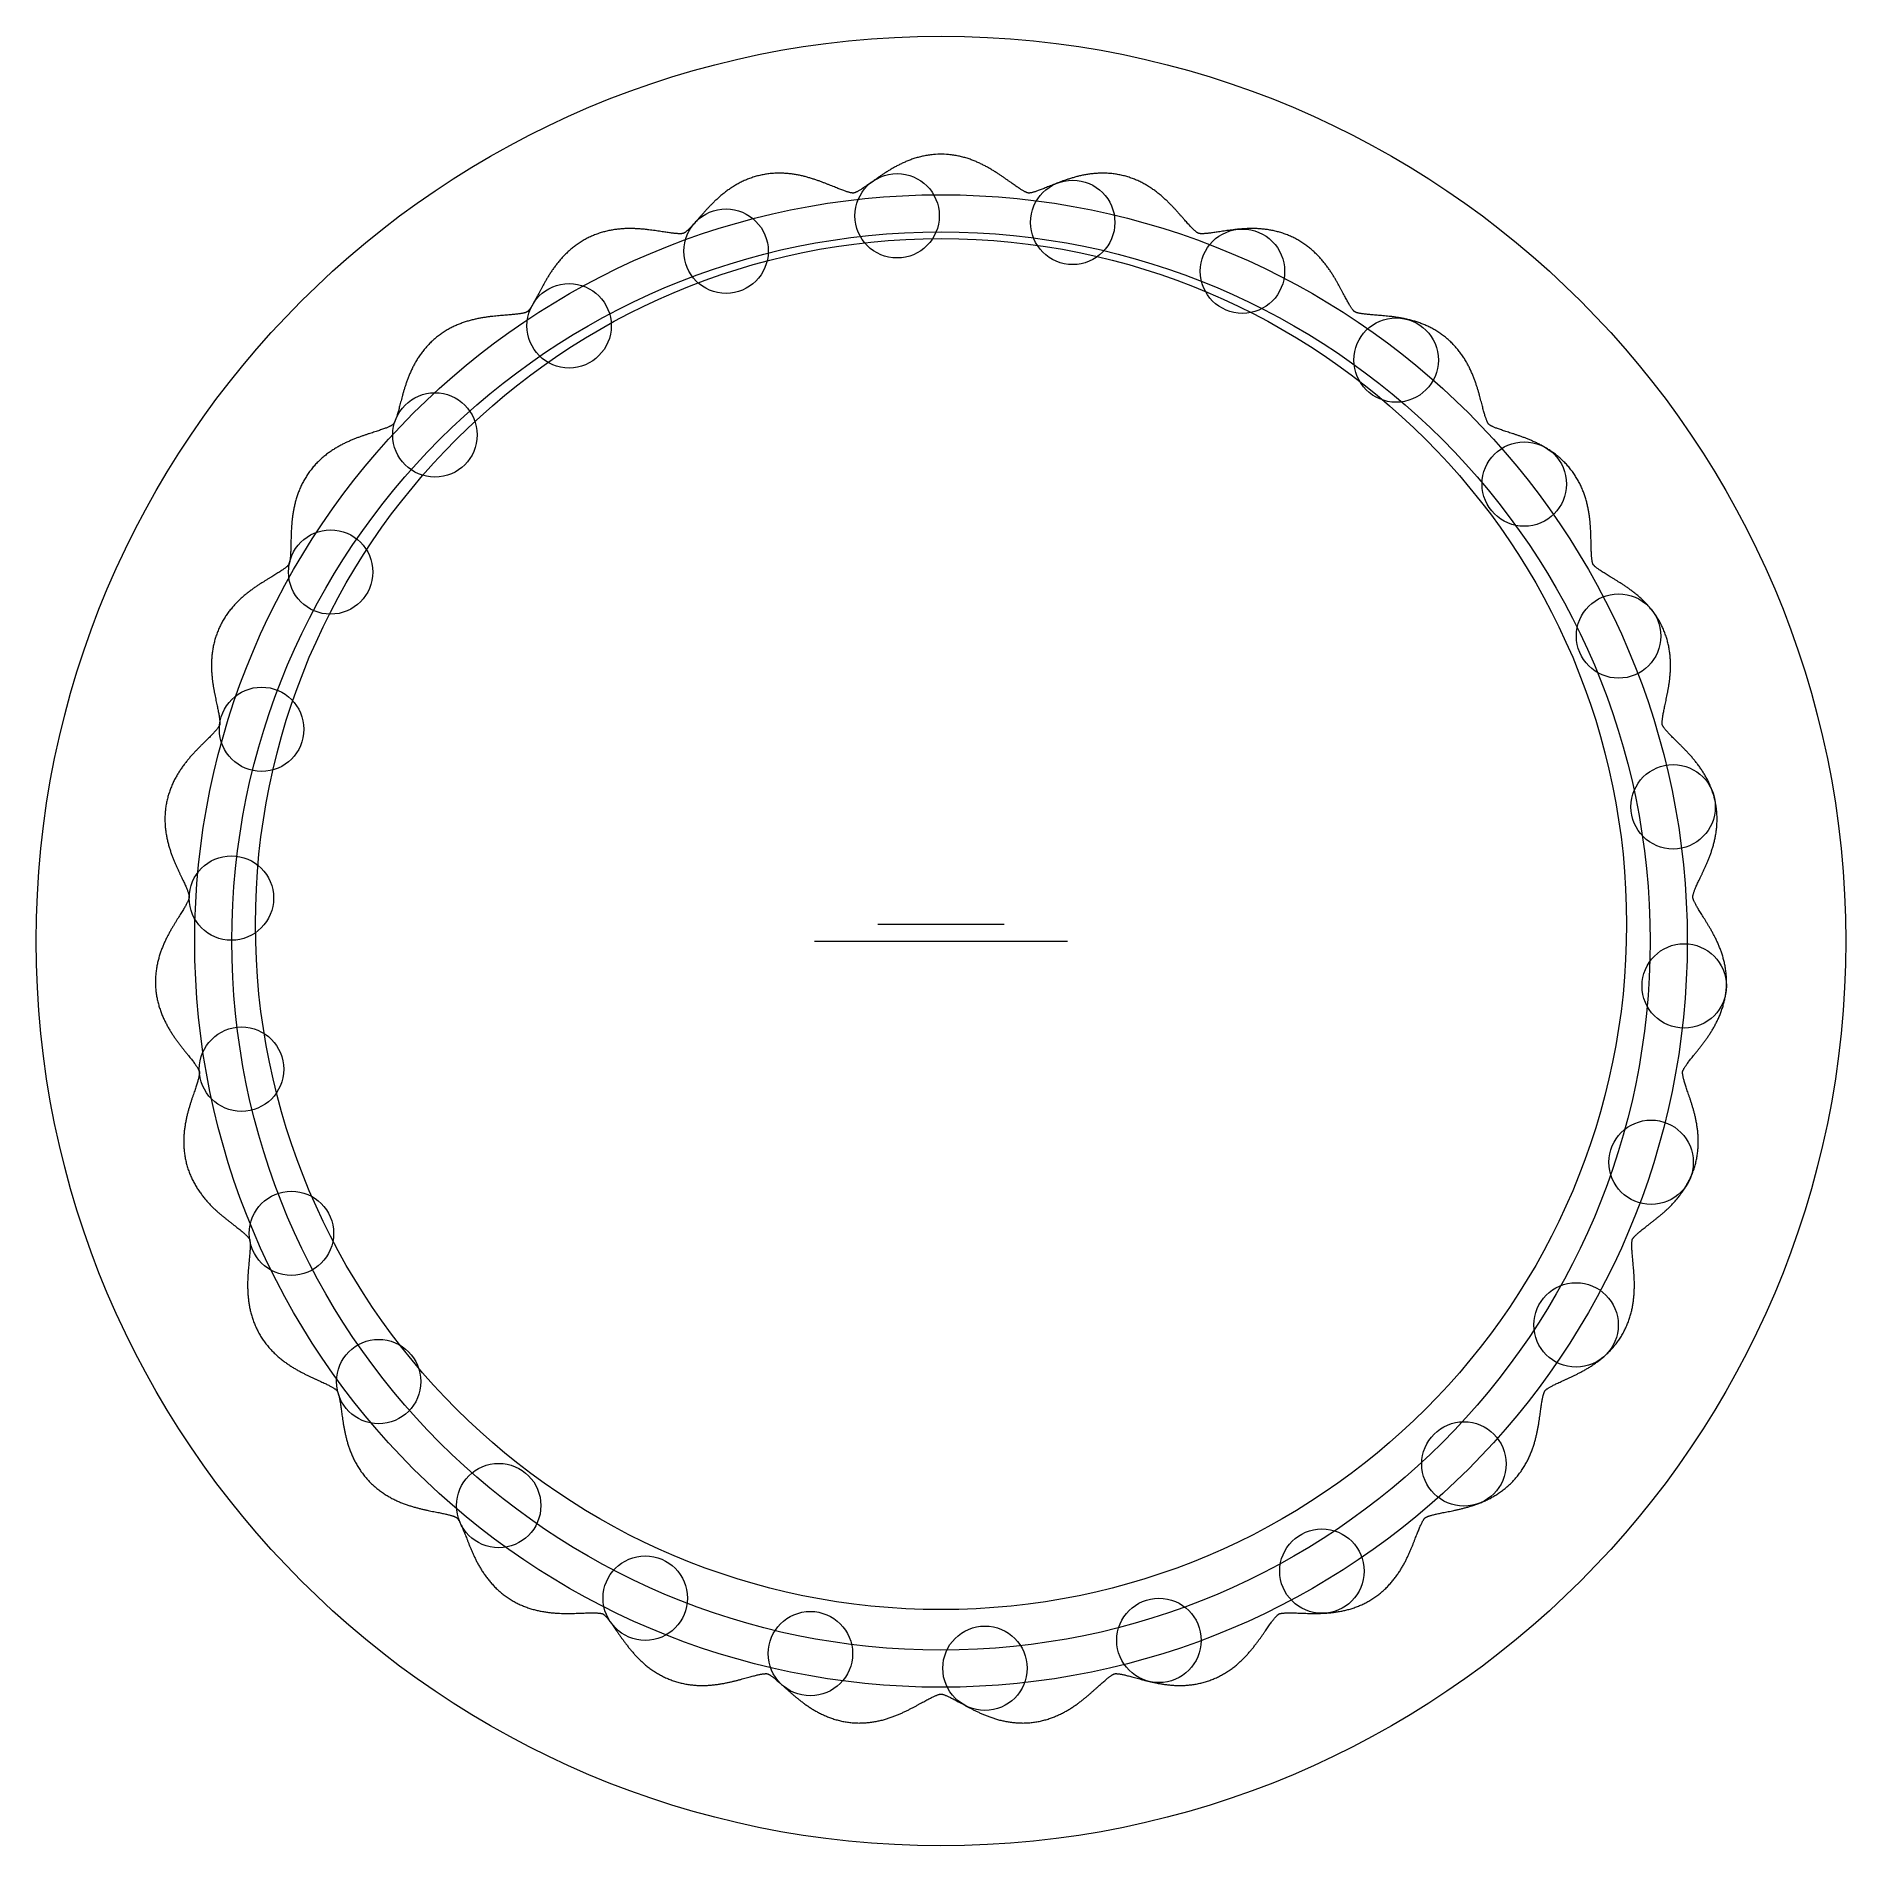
# Model space of a CAD drawing. Extents: x -42.9 to 42.9, y -42.9 to 42.9.
import ezdxf

# ---------------------------------------------------------------- set-up
doc = ezdxf.new("R2010")
doc.units = 0
doc.layers.get('0').update_dxf_attribs({"lineweight": 0})

msp = doc.modelspace()

# ---------------------------------------------------------------- linework, layer by layer
for p, q in [((-6, 0), (6, 0)), ((-3, 0.8), (3, 0.8))]:
    msp.add_line(p, q)
for centre, radius in [((0, 0), 42.895), ((-2.08, 34.38), 2), ((6.243, 34.068), 2), ((0, 0), 35.38), ((-10.191, 32.703), 2), ((0, 0), 33.62), ((14.291, 31.753), 2), ((0, 0.8), 32.5), ((-17.631, 29.164), 2), ((21.578, 27.542), 2), ((-23.992, 23.992), 2), ((27.651, 21.663), 2), ((-28.936, 17.493), 2), ((32.124, 14.458), 2), ((-32.208, 10.036), 2), ((34.709, 6.361), 2), ((-33.64, 2.035), 2), ((35.234, -2.131), 2), ((-33.161, -6.077), 2), ((33.666, -10.491), 2), ((-30.794, -13.859), 2), ((30.108, -18.201), 2), ((-26.659, -20.886), 2), ((24.792, -24.792), 2), ((-20.969, -26.765), 2), ((18.059, -29.873), 2), ((-14.021, -31.154), 2), ((10.332, -33.157), 2), ((-6.191, -33.784), 2), ((2.085, -34.476), 2)]:
    msp.add_circle(centre, radius)
msp.add_open_spline([(0, 37.3), (0.223, 37.294), (0.445, 37.275), (0.663, 37.245), (0.876, 37.203), (1.083, 37.152), (1.284, 37.092), (1.476, 37.024), (1.661, 36.95), (1.838, 36.871), (2.008, 36.789), (2.169, 36.703), (2.323, 36.616), (2.47, 36.528), (2.61, 36.441), (2.744, 36.353), (2.871, 36.268), (2.992, 36.184), (3.107, 36.103), (3.217, 36.025), (3.32, 35.951), (3.419, 35.882), (3.511, 35.817), (3.597, 35.757), (3.678, 35.703), (3.752, 35.655), (3.82, 35.612), (3.881, 35.576), (3.935, 35.545), (3.983, 35.52), (4.023, 35.501), (4.057, 35.486), (4.084, 35.475), (4.104, 35.468), (4.12, 35.464), (4.13, 35.461), (4.138, 35.46), (4.144, 35.459), (4.151, 35.458), (4.158, 35.458), (4.169, 35.458), (4.185, 35.459), (4.207, 35.461), (4.235, 35.465), (4.271, 35.471), (4.314, 35.481), (4.366, 35.494), (4.426, 35.511), (4.493, 35.532), (4.569, 35.558), (4.652, 35.588), (4.742, 35.622), (4.84, 35.659), (4.944, 35.701), (5.056, 35.746), (5.173, 35.794), (5.298, 35.844), (5.428, 35.897), (5.565, 35.95), (5.708, 36.004), (5.858, 36.058), (6.015, 36.112), (6.178, 36.163), (6.347, 36.213), (6.524, 36.259), (6.707, 36.3), (6.897, 36.336), (7.094, 36.366), (7.297, 36.387), (7.506, 36.4), (7.719, 36.402), (7.936, 36.394), (8.155, 36.374), (8.375, 36.341), (8.594, 36.296), (8.81, 36.239), (9.021, 36.171), (9.227, 36.091), (9.425, 36.002), (9.615, 35.904), (9.796, 35.8), (9.969, 35.69), (10.132, 35.575), (10.286, 35.458), (10.432, 35.339), (10.57, 35.218), (10.7, 35.098), (10.823, 34.979), (10.939, 34.861), (11.049, 34.745), (11.154, 34.632), (11.252, 34.522), (11.346, 34.417), (11.435, 34.316), (11.519, 34.22), (11.598, 34.129), (11.673, 34.045), (11.744, 33.966), (11.81, 33.895), (11.871, 33.83), (11.928, 33.773), (11.979, 33.723), (12.025, 33.681), (12.066, 33.645), (12.101, 33.617), (12.13, 33.595), (12.154, 33.578), (12.173, 33.566), (12.187, 33.558), (12.197, 33.553), (12.204, 33.549), (12.21, 33.547), (12.216, 33.545), (12.223, 33.543), (12.234, 33.541), (12.249, 33.538), (12.27, 33.535), (12.298, 33.532), (12.334, 33.53), (12.379, 33.53), (12.432, 33.53), (12.493, 33.533), (12.564, 33.538), (12.643, 33.545), (12.73, 33.555), (12.826, 33.567), (12.929, 33.582), (13.04, 33.598), (13.159, 33.616), (13.284, 33.635), (13.416, 33.656), (13.555, 33.676), (13.7, 33.697), (13.852, 33.716), (14.01, 33.735), (14.174, 33.751), (14.344, 33.763), (14.521, 33.772), (14.703, 33.777), (14.891, 33.775), (15.084, 33.766), (15.282, 33.75), (15.485, 33.725), (15.69, 33.689), (15.898, 33.643), (16.108, 33.585), (16.316, 33.515), (16.523, 33.434), (16.725, 33.34), (16.923, 33.235), (17.113, 33.12), (17.294, 32.995), (17.467, 32.863), (17.63, 32.724), (17.783, 32.581), (17.925, 32.434), (18.058, 32.285), (18.182, 32.135), (18.297, 31.986), (18.403, 31.837), (18.502, 31.69), (18.595, 31.545), (18.681, 31.403), (18.761, 31.265), (18.837, 31.131), (18.908, 31.002), (18.975, 30.877), (19.038, 30.758), (19.098, 30.645), (19.154, 30.538), (19.208, 30.438), (19.259, 30.346), (19.307, 30.261), (19.351, 30.184), (19.393, 30.115), (19.432, 30.054), (19.467, 30.002), (19.498, 29.957), (19.526, 29.921), (19.55, 29.893), (19.569, 29.871), (19.585, 29.855), (19.597, 29.843), (19.605, 29.836), (19.612, 29.831), (19.617, 29.827), (19.622, 29.824), (19.629, 29.82), (19.639, 29.815), (19.653, 29.809), (19.672, 29.802), (19.699, 29.793), (19.733, 29.782), (19.776, 29.771), (19.827, 29.76), (19.887, 29.748), (19.957, 29.737), (20.035, 29.726), (20.122, 29.715), (20.217, 29.705), (20.321, 29.695), (20.433, 29.685), (20.552, 29.676), (20.678, 29.666), (20.811, 29.655), (20.951, 29.643), (21.097, 29.63), (21.248, 29.614), (21.406, 29.595), (21.569, 29.573), (21.738, 29.546), (21.911, 29.515), (22.089, 29.477), (22.272, 29.432), (22.458, 29.38), (22.646, 29.318), (22.837, 29.247), (23.03, 29.166), (23.221, 29.073), (23.412, 28.969), (23.599, 28.854), (23.781, 28.727), (23.957, 28.589), (24.125, 28.442), (24.284, 28.286), (24.432, 28.123), (24.57, 27.955), (24.697, 27.783), (24.813, 27.608), (24.918, 27.433), (25.014, 27.257), (25.1, 27.083), (25.177, 26.91), (25.247, 26.741), (25.31, 26.575), (25.366, 26.412), (25.418, 26.255), (25.464, 26.101), (25.507, 25.953), (25.546, 25.811), (25.583, 25.674), (25.617, 25.543), (25.649, 25.419), (25.68, 25.302), (25.709, 25.192), (25.737, 25.09), (25.764, 24.996), (25.79, 24.91), (25.814, 24.833), (25.838, 24.765), (25.86, 24.706), (25.881, 24.655), (25.9, 24.613), (25.916, 24.579), (25.93, 24.553), (25.942, 24.534), (25.951, 24.52), (25.957, 24.511), (25.963, 24.504), (25.967, 24.499), (25.971, 24.495), (25.977, 24.49), (25.985, 24.483), (25.997, 24.474), (26.014, 24.462), (26.037, 24.447), (26.068, 24.43), (26.107, 24.409), (26.154, 24.386), (26.209, 24.361), (26.274, 24.334), (26.347, 24.305), (26.429, 24.275), (26.519, 24.243), (26.618, 24.209), (26.724, 24.174), (26.837, 24.138), (26.957, 24.099), (27.084, 24.058), (27.217, 24.014), (27.356, 23.968), (27.5, 23.917), (27.649, 23.863), (27.802, 23.804), (27.96, 23.739), (28.121, 23.669), (28.286, 23.591), (28.453, 23.506), (28.621, 23.412), (28.791, 23.309), (28.961, 23.197), (29.129, 23.074), (29.294, 22.94), (29.456, 22.795), (29.611, 22.64), (29.76, 22.475), (29.899, 22.3), (30.029, 22.119), (30.148, 21.931), (30.256, 21.738), (30.351, 21.543), (30.436, 21.346), (30.509, 21.149), (30.571, 20.954), (30.624, 20.761), (30.667, 20.571), (30.703, 20.385), (30.732, 20.204), (30.755, 20.028), (30.773, 19.857), (30.787, 19.691), (30.797, 19.531), (30.805, 19.377), (30.81, 19.229), (30.814, 19.087), (30.817, 18.952), (30.82, 18.824), (30.822, 18.702), (30.825, 18.588), (30.829, 18.482), (30.834, 18.384), (30.839, 18.294), (30.845, 18.213), (30.852, 18.141), (30.86, 18.078), (30.869, 18.024), (30.877, 17.978), (30.885, 17.941), (30.893, 17.913), (30.9, 17.891), (30.906, 17.875), (30.91, 17.864), (30.914, 17.856), (30.917, 17.851), (30.92, 17.846), (30.924, 17.839), (30.93, 17.831), (30.94, 17.819), (30.954, 17.804), (30.973, 17.784), (30.998, 17.76), (31.031, 17.732), (31.071, 17.699), (31.119, 17.662), (31.175, 17.621), (31.24, 17.576), (31.312, 17.527), (31.392, 17.476), (31.48, 17.421), (31.575, 17.362), (31.676, 17.3), (31.784, 17.235), (31.898, 17.166), (32.017, 17.093), (32.141, 17.016), (32.269, 16.934), (32.402, 16.847), (32.537, 16.754), (32.676, 16.655), (32.816, 16.55), (32.958, 16.437), (33.101, 16.315), (33.244, 16.186), (33.385, 16.047), (33.524, 15.898), (33.66, 15.74), (33.79, 15.572), (33.914, 15.394), (34.03, 15.208), (34.137, 15.013), (34.233, 14.812), (34.318, 14.605), (34.391, 14.395), (34.451, 14.183), (34.5, 13.97), (34.537, 13.759), (34.563, 13.551), (34.579, 13.346), (34.586, 13.146), (34.585, 12.951), (34.577, 12.762), (34.564, 12.579), (34.546, 12.402), (34.524, 12.231), (34.499, 12.066), (34.472, 11.908), (34.444, 11.756), (34.415, 11.611), (34.386, 11.471), (34.358, 11.339), (34.331, 11.213), (34.306, 11.094), (34.282, 10.983), (34.261, 10.878), (34.243, 10.781), (34.227, 10.693), (34.215, 10.612), (34.205, 10.54), (34.198, 10.476), (34.193, 10.421), (34.191, 10.375), (34.191, 10.336), (34.191, 10.306), (34.193, 10.283), (34.195, 10.266), (34.197, 10.255), (34.198, 10.246), (34.2, 10.24), (34.202, 10.234), (34.204, 10.227), (34.208, 10.218), (34.215, 10.205), (34.225, 10.187), (34.239, 10.163), (34.258, 10.134), (34.283, 10.099), (34.314, 10.058), (34.352, 10.011), (34.397, 9.958), (34.449, 9.9), (34.508, 9.836), (34.574, 9.768), (34.646, 9.694), (34.725, 9.615), (34.809, 9.532), (34.899, 9.444), (34.993, 9.351), (35.092, 9.252), (35.195, 9.149), (35.301, 9.04), (35.409, 8.925), (35.52, 8.804), (35.632, 8.676), (35.744, 8.541), (35.856, 8.398), (35.968, 8.248), (36.076, 8.089), (36.182, 7.921), (36.283, 7.745), (36.379, 7.56), (36.467, 7.367), (36.547, 7.166), (36.617, 6.958), (36.677, 6.744), (36.724, 6.526), (36.76, 6.305), (36.783, 6.084), (36.793, 5.863), (36.792, 5.646), (36.78, 5.431), (36.757, 5.223), (36.726, 5.019), (36.687, 4.823), (36.641, 4.633), (36.59, 4.451), (36.535, 4.275), (36.477, 4.107), (36.416, 3.945), (36.354, 3.791), (36.291, 3.643), (36.229, 3.501), (36.167, 3.366), (36.107, 3.237), (36.049, 3.114), (35.994, 2.998), (35.941, 2.888), (35.893, 2.784), (35.848, 2.687), (35.808, 2.597), (35.772, 2.514), (35.741, 2.438), (35.714, 2.37), (35.693, 2.309), (35.675, 2.256), (35.662, 2.211), (35.653, 2.174), (35.647, 2.144), (35.643, 2.121), (35.641, 2.104), (35.64, 2.092), (35.639, 2.084), (35.64, 2.077), (35.64, 2.071), (35.641, 2.064), (35.643, 2.054), (35.646, 2.04), (35.651, 2.02), (35.659, 1.994), (35.671, 1.962), (35.687, 1.922), (35.708, 1.875), (35.734, 1.821), (35.765, 1.76), (35.802, 1.691), (35.844, 1.616), (35.892, 1.534), (35.946, 1.446), (36.004, 1.352), (36.067, 1.251), (36.133, 1.145), (36.204, 1.033), (36.277, 0.915), (36.353, 0.79), (36.431, 0.66), (36.51, 0.523), (36.59, 0.38), (36.669, 0.23), (36.747, 0.073), (36.824, -0.091), (36.897, -0.263), (36.967, -0.442), (37.031, -0.629), (37.09, -0.824), (37.14, -1.025), (37.182, -1.234), (37.214, -1.448), (37.234, -1.666), (37.243, -1.888), (37.24, -2.111), (37.224, -2.334), (37.195, -2.555), (37.155, -2.772), (37.104, -2.984), (37.043, -3.189), (36.974, -3.388), (36.896, -3.579), (36.813, -3.761), (36.726, -3.935), (36.634, -4.102), (36.54, -4.26), (36.444, -4.411), (36.348, -4.554), (36.252, -4.69), (36.157, -4.82), (36.063, -4.944), (35.972, -5.061), (35.883, -5.173), (35.799, -5.279), (35.718, -5.38), (35.641, -5.475), (35.57, -5.565), (35.504, -5.649), (35.443, -5.728), (35.389, -5.801), (35.341, -5.868), (35.3, -5.928), (35.264, -5.983), (35.235, -6.03), (35.212, -6.071), (35.194, -6.105), (35.181, -6.133), (35.171, -6.155), (35.165, -6.171), (35.162, -6.183), (35.159, -6.191), (35.158, -6.198), (35.157, -6.204), (35.156, -6.211), (35.155, -6.221), (35.155, -6.235), (35.156, -6.255), (35.158, -6.282), (35.162, -6.316), (35.168, -6.358), (35.177, -6.408), (35.19, -6.466), (35.206, -6.533), (35.226, -6.608), (35.25, -6.691), (35.278, -6.781), (35.309, -6.879), (35.344, -6.984), (35.381, -7.095), (35.422, -7.214), (35.464, -7.339), (35.509, -7.471), (35.554, -7.609), (35.599, -7.754), (35.645, -7.905), (35.689, -8.062), (35.732, -8.226), (35.772, -8.397), (35.809, -8.574), (35.841, -8.758), (35.868, -8.948), (35.888, -9.145), (35.9, -9.347), (35.903, -9.555), (35.896, -9.767), (35.878, -9.983), (35.848, -10.2), (35.806, -10.418), (35.751, -10.634), (35.685, -10.847), (35.607, -11.056), (35.518, -11.258), (35.42, -11.453), (35.313, -11.639), (35.2, -11.817), (35.081, -11.985), (34.958, -12.144), (34.833, -12.293), (34.705, -12.434), (34.577, -12.567), (34.45, -12.692), (34.323, -12.809), (34.198, -12.92), (34.075, -13.025), (33.955, -13.124), (33.839, -13.217), (33.727, -13.306), (33.62, -13.39), (33.518, -13.469), (33.421, -13.544), (33.331, -13.615), (33.247, -13.682), (33.17, -13.745), (33.1, -13.804), (33.038, -13.858), (32.983, -13.907), (32.936, -13.952), (32.896, -13.992), (32.864, -14.027), (32.838, -14.056), (32.819, -14.08), (32.804, -14.1), (32.795, -14.114), (32.788, -14.125), (32.784, -14.132), (32.781, -14.138), (32.779, -14.144), (32.776, -14.151), (32.773, -14.16), (32.77, -14.174), (32.766, -14.193), (32.762, -14.219), (32.757, -14.253), (32.754, -14.295), (32.751, -14.346), (32.75, -14.405), (32.75, -14.473), (32.753, -14.55), (32.757, -14.636), (32.763, -14.73), (32.771, -14.832), (32.78, -14.942), (32.791, -15.059), (32.803, -15.184), (32.815, -15.315), (32.828, -15.453), (32.84, -15.598), (32.851, -15.749), (32.861, -15.906), (32.868, -16.069), (32.872, -16.239), (32.872, -16.414), (32.867, -16.594), (32.856, -16.78), (32.838, -16.971), (32.812, -17.167), (32.778, -17.367), (32.733, -17.57), (32.678, -17.774), (32.611, -17.98), (32.532, -18.185), (32.442, -18.387), (32.339, -18.585), (32.226, -18.778), (32.102, -18.963), (31.969, -19.139), (31.829, -19.307), (31.683, -19.464), (31.532, -19.611), (31.377, -19.747), (31.221, -19.874), (31.065, -19.991), (30.908, -20.099), (30.753, -20.199), (30.6, -20.291), (30.449, -20.376), (30.302, -20.456), (30.158, -20.529), (30.019, -20.598), (29.884, -20.663), (29.754, -20.723), (29.63, -20.78), (29.512, -20.834), (29.401, -20.885), (29.296, -20.933), (29.199, -20.979), (29.109, -21.023), (29.027, -21.063), (28.954, -21.102), (28.889, -21.138), (28.832, -21.17), (28.784, -21.2), (28.744, -21.227), (28.712, -21.249), (28.688, -21.269), (28.669, -21.284), (28.656, -21.296), (28.647, -21.305), (28.641, -21.312), (28.637, -21.317), (28.634, -21.322), (28.63, -21.328), (28.625, -21.336), (28.618, -21.349), (28.61, -21.366), (28.6, -21.39), (28.588, -21.422), (28.575, -21.462), (28.561, -21.51), (28.546, -21.567), (28.53, -21.633), (28.515, -21.709), (28.499, -21.793), (28.483, -21.885), (28.467, -21.986), (28.451, -22.095), (28.435, -22.211), (28.418, -22.335), (28.4, -22.465), (28.38, -22.602), (28.359, -22.745), (28.335, -22.895), (28.308, -23.05), (28.277, -23.21), (28.242, -23.375), (28.202, -23.546), (28.156, -23.72), (28.103, -23.898), (28.041, -24.08), (27.972, -24.265), (27.892, -24.451), (27.803, -24.638), (27.702, -24.824), (27.59, -25.009), (27.467, -25.19), (27.332, -25.367), (27.187, -25.536), (27.033, -25.697), (26.87, -25.849), (26.7, -25.991), (26.525, -26.122), (26.347, -26.242), (26.166, -26.35), (25.984, -26.448), (25.803, -26.535), (25.624, -26.613), (25.446, -26.683), (25.272, -26.744), (25.102, -26.799), (24.935, -26.847), (24.773, -26.891), (24.616, -26.93), (24.465, -26.964), (24.319, -26.996), (24.178, -27.025), (24.044, -27.052), (23.917, -27.077), (23.796, -27.101), (23.683, -27.124), (23.577, -27.147), (23.48, -27.168), (23.39, -27.189), (23.31, -27.21), (23.238, -27.229), (23.175, -27.248), (23.121, -27.266), (23.076, -27.283), (23.039, -27.298), (23.01, -27.311), (22.989, -27.322), (22.973, -27.33), (22.962, -27.337), (22.955, -27.342), (22.949, -27.346), (22.945, -27.35), (22.94, -27.355), (22.933, -27.362), (22.924, -27.372), (22.912, -27.388), (22.896, -27.408), (22.878, -27.436), (22.856, -27.471), (22.831, -27.515), (22.804, -27.567), (22.774, -27.627), (22.741, -27.697), (22.706, -27.774), (22.67, -27.86), (22.631, -27.955), (22.591, -28.057), (22.548, -28.166), (22.503, -28.282), (22.455, -28.404), (22.405, -28.533), (22.351, -28.667), (22.293, -28.807), (22.232, -28.951), (22.165, -29.1), (22.093, -29.253), (22.015, -29.409), (21.93, -29.568), (21.837, -29.729), (21.736, -29.892), (21.626, -30.055), (21.506, -30.218), (21.376, -30.38), (21.236, -30.538), (21.085, -30.692), (20.923, -30.84), (20.752, -30.981), (20.572, -31.113), (20.385, -31.235), (20.192, -31.345), (19.994, -31.445), (19.794, -31.532), (19.592, -31.608), (19.391, -31.672), (19.192, -31.725), (18.995, -31.769), (18.803, -31.804), (18.614, -31.831), (18.43, -31.851), (18.251, -31.865), (18.078, -31.874), (17.91, -31.879), (17.748, -31.881), (17.593, -31.88), (17.443, -31.877), (17.299, -31.873), (17.162, -31.868), (17.032, -31.863), (16.909, -31.859), (16.793, -31.855), (16.685, -31.852), (16.585, -31.851), (16.493, -31.85), (16.409, -31.852), (16.335, -31.854), (16.269, -31.858), (16.212, -31.863), (16.164, -31.869), (16.124, -31.875), (16.093, -31.881), (16.069, -31.887), (16.051, -31.891), (16.039, -31.896), (16.031, -31.899), (16.024, -31.902), (16.019, -31.904), (16.013, -31.908), (16.005, -31.913), (15.994, -31.921), (15.979, -31.933), (15.959, -31.949), (15.935, -31.972), (15.906, -32.001), (15.872, -32.037), (15.833, -32.081), (15.79, -32.132), (15.743, -32.192), (15.691, -32.26), (15.636, -32.335), (15.577, -32.417), (15.514, -32.507), (15.447, -32.603), (15.377, -32.705), (15.302, -32.813), (15.224, -32.926), (15.14, -33.045), (15.053, -33.167), (14.959, -33.293), (14.861, -33.422), (14.755, -33.554), (14.644, -33.688), (14.525, -33.823), (14.398, -33.959), (14.262, -34.094), (14.117, -34.228), (13.964, -34.359), (13.8, -34.486), (13.627, -34.608), (13.445, -34.723), (13.254, -34.83), (13.055, -34.928), (12.85, -35.015), (12.64, -35.091), (12.427, -35.155), (12.211, -35.206), (11.996, -35.245), (11.783, -35.273), (11.572, -35.29), (11.366, -35.296), (11.164, -35.294), (10.968, -35.283), (10.778, -35.266), (10.595, -35.244), (10.417, -35.216), (10.246, -35.185), (10.082, -35.151), (9.924, -35.116), (9.772, -35.079), (9.627, -35.042), (9.488, -35.005), (9.355, -34.968), (9.23, -34.934), (9.111, -34.901), (8.998, -34.87), (8.894, -34.842), (8.796, -34.818), (8.706, -34.796), (8.624, -34.778), (8.551, -34.763), (8.485, -34.752), (8.429, -34.743), (8.38, -34.738), (8.34, -34.734), (8.308, -34.733), (8.283, -34.733), (8.265, -34.733), (8.251, -34.735), (8.242, -34.736), (8.236, -34.737), (8.23, -34.738), (8.223, -34.74), (8.214, -34.744), (8.202, -34.749), (8.185, -34.756), (8.162, -34.768), (8.133, -34.784), (8.099, -34.805), (8.057, -34.833), (8.01, -34.866), (7.956, -34.906), (7.897, -34.953), (7.831, -35.006), (7.76, -35.067), (7.684, -35.133), (7.602, -35.205), (7.515, -35.283), (7.423, -35.366), (7.326, -35.454), (7.224, -35.546), (7.116, -35.642), (7.002, -35.741), (6.883, -35.842), (6.757, -35.945), (6.625, -36.049), (6.485, -36.153), (6.338, -36.257), (6.184, -36.36), (6.021, -36.46), (5.85, -36.557), (5.67, -36.649), (5.482, -36.736), (5.286, -36.815), (5.083, -36.885), (4.872, -36.946), (4.657, -36.996), (4.437, -37.034), (4.215, -37.06), (3.993, -37.073), (3.771, -37.074), (3.553, -37.063), (3.338, -37.041), (3.13, -37.008), (2.927, -36.968), (2.731, -36.919), (2.543, -36.864), (2.361, -36.804), (2.188, -36.739), (2.021, -36.672), (1.862, -36.602), (1.709, -36.531), (1.563, -36.46), (1.424, -36.389), (1.291, -36.32), (1.164, -36.251), (1.043, -36.186), (0.929, -36.123), (0.82, -36.063), (0.718, -36.007), (0.622, -35.956), (0.533, -35.909), (0.45, -35.867), (0.374, -35.831), (0.306, -35.799), (0.245, -35.773), (0.191, -35.751), (0.145, -35.734), (0.106, -35.722), (0.075, -35.713), (0.051, -35.707), (0.032, -35.703), (0.019, -35.701), (0.01, -35.7), (0.003, -35.7), (-0.003, -35.7), (-0.01, -35.7), (-0.019, -35.701), (-0.032, -35.703), (-0.051, -35.707), (-0.075, -35.713), (-0.106, -35.722), (-0.145, -35.734), (-0.191, -35.751), (-0.245, -35.773), (-0.306, -35.799), (-0.374, -35.831), (-0.45, -35.867), (-0.533, -35.909), (-0.622, -35.956), (-0.718, -36.007), (-0.82, -36.063), (-0.929, -36.123), (-1.043, -36.186), (-1.164, -36.251), (-1.291, -36.32), (-1.424, -36.389), (-1.563, -36.46), (-1.709, -36.531), (-1.862, -36.602), (-2.021, -36.672), (-2.188, -36.739), (-2.361, -36.804), (-2.543, -36.864), (-2.731, -36.919), (-2.927, -36.968), (-3.13, -37.008), (-3.338, -37.041), (-3.553, -37.063), (-3.771, -37.074), (-3.993, -37.073), (-4.215, -37.06), (-4.437, -37.034), (-4.657, -36.996), (-4.872, -36.946), (-5.083, -36.885), (-5.286, -36.815), (-5.482, -36.736), (-5.67, -36.649), (-5.85, -36.557), (-6.021, -36.46), (-6.184, -36.36), (-6.338, -36.257), (-6.485, -36.153), (-6.625, -36.049), (-6.757, -35.945), (-6.883, -35.842), (-7.002, -35.741), (-7.116, -35.642), (-7.224, -35.546), (-7.326, -35.454), (-7.423, -35.366), (-7.515, -35.283), (-7.602, -35.205), (-7.684, -35.133), (-7.76, -35.067), (-7.831, -35.006), (-7.897, -34.953), (-7.956, -34.906), (-8.01, -34.866), (-8.057, -34.833), (-8.099, -34.805), (-8.133, -34.784), (-8.162, -34.768), (-8.185, -34.756), (-8.202, -34.749), (-8.214, -34.744), (-8.223, -34.74), (-8.23, -34.738), (-8.236, -34.737), (-8.242, -34.736), (-8.251, -34.735), (-8.265, -34.733), (-8.283, -34.733), (-8.308, -34.733), (-8.34, -34.734), (-8.38, -34.738), (-8.429, -34.743), (-8.485, -34.752), (-8.551, -34.763), (-8.624, -34.778), (-8.706, -34.796), (-8.796, -34.818), (-8.894, -34.842), (-8.998, -34.87), (-9.111, -34.901), (-9.23, -34.934), (-9.355, -34.968), (-9.488, -35.005), (-9.627, -35.042), (-9.772, -35.079), (-9.924, -35.116), (-10.082, -35.151), (-10.246, -35.185), (-10.417, -35.216), (-10.595, -35.244), (-10.778, -35.266), (-10.968, -35.283), (-11.164, -35.294), (-11.366, -35.296), (-11.572, -35.29), (-11.783, -35.273), (-11.996, -35.245), (-12.211, -35.206), (-12.427, -35.155), (-12.64, -35.091), (-12.85, -35.015), (-13.055, -34.928), (-13.254, -34.83), (-13.445, -34.723), (-13.627, -34.608), (-13.8, -34.486), (-13.964, -34.359), (-14.117, -34.228), (-14.262, -34.094), (-14.398, -33.959), (-14.525, -33.823), (-14.644, -33.688), (-14.755, -33.554), (-14.861, -33.422), (-14.959, -33.293), (-15.053, -33.167), (-15.14, -33.045), (-15.224, -32.926), (-15.302, -32.813), (-15.377, -32.705), (-15.447, -32.603), (-15.514, -32.507), (-15.577, -32.417), (-15.636, -32.335), (-15.691, -32.26), (-15.743, -32.192), (-15.79, -32.132), (-15.833, -32.081), (-15.872, -32.037), (-15.906, -32.001), (-15.935, -31.972), (-15.959, -31.949), (-15.979, -31.933), (-15.994, -31.921), (-16.005, -31.913), (-16.013, -31.908), (-16.019, -31.904), (-16.024, -31.902), (-16.031, -31.899), (-16.039, -31.896), (-16.051, -31.891), (-16.069, -31.887), (-16.093, -31.881), (-16.124, -31.875), (-16.164, -31.869), (-16.212, -31.863), (-16.269, -31.858), (-16.335, -31.854), (-16.409, -31.852), (-16.493, -31.85), (-16.585, -31.851), (-16.685, -31.852), (-16.793, -31.855), (-16.909, -31.859), (-17.032, -31.863), (-17.162, -31.868), (-17.299, -31.873), (-17.443, -31.877), (-17.593, -31.88), (-17.748, -31.881), (-17.91, -31.879), (-18.078, -31.874), (-18.251, -31.865), (-18.43, -31.851), (-18.614, -31.831), (-18.803, -31.804), (-18.995, -31.769), (-19.192, -31.725), (-19.391, -31.672), (-19.592, -31.608), (-19.794, -31.532), (-19.994, -31.445), (-20.192, -31.345), (-20.385, -31.235), (-20.572, -31.113), (-20.752, -30.981), (-20.923, -30.84), (-21.085, -30.692), (-21.236, -30.538), (-21.376, -30.38), (-21.506, -30.218), (-21.626, -30.055), (-21.736, -29.892), (-21.837, -29.729), (-21.93, -29.568), (-22.015, -29.409), (-22.093, -29.253), (-22.165, -29.1), (-22.232, -28.951), (-22.293, -28.807), (-22.351, -28.667), (-22.405, -28.533), (-22.455, -28.404), (-22.503, -28.282), (-22.548, -28.166), (-22.591, -28.057), (-22.631, -27.955), (-22.67, -27.86), (-22.706, -27.774), (-22.741, -27.697), (-22.774, -27.627), (-22.804, -27.567), (-22.831, -27.515), (-22.856, -27.471), (-22.878, -27.436), (-22.896, -27.408), (-22.912, -27.388), (-22.924, -27.372), (-22.933, -27.362), (-22.94, -27.355), (-22.945, -27.35), (-22.949, -27.346), (-22.955, -27.342), (-22.962, -27.337), (-22.973, -27.33), (-22.989, -27.322), (-23.01, -27.311), (-23.039, -27.298), (-23.076, -27.283), (-23.121, -27.266), (-23.175, -27.248), (-23.238, -27.229), (-23.31, -27.21), (-23.39, -27.189), (-23.48, -27.168), (-23.577, -27.147), (-23.683, -27.124), (-23.796, -27.101), (-23.917, -27.077), (-24.044, -27.052), (-24.178, -27.025), (-24.319, -26.996), (-24.465, -26.964), (-24.616, -26.93), (-24.773, -26.891), (-24.935, -26.847), (-25.102, -26.799), (-25.272, -26.744), (-25.446, -26.683), (-25.624, -26.613), (-25.803, -26.535), (-25.984, -26.448), (-26.166, -26.35), (-26.347, -26.242), (-26.525, -26.122), (-26.7, -25.991), (-26.87, -25.849), (-27.033, -25.697), (-27.187, -25.536), (-27.332, -25.367), (-27.467, -25.19), (-27.59, -25.009), (-27.702, -24.824), (-27.803, -24.638), (-27.892, -24.451), (-27.972, -24.265), (-28.041, -24.08), (-28.103, -23.898), (-28.156, -23.72), (-28.202, -23.546), (-28.242, -23.375), (-28.277, -23.21), (-28.308, -23.05), (-28.335, -22.895), (-28.359, -22.745), (-28.38, -22.602), (-28.4, -22.465), (-28.418, -22.335), (-28.435, -22.211), (-28.451, -22.095), (-28.467, -21.986), (-28.483, -21.885), (-28.499, -21.793), (-28.515, -21.709), (-28.53, -21.633), (-28.546, -21.567), (-28.561, -21.51), (-28.575, -21.462), (-28.588, -21.422), (-28.6, -21.39), (-28.61, -21.366), (-28.618, -21.349), (-28.625, -21.336), (-28.63, -21.328), (-28.634, -21.322), (-28.637, -21.317), (-28.641, -21.312), (-28.647, -21.305), (-28.656, -21.296), (-28.669, -21.284), (-28.688, -21.269), (-28.712, -21.249), (-28.744, -21.227), (-28.784, -21.2), (-28.832, -21.17), (-28.889, -21.138), (-28.954, -21.102), (-29.027, -21.063), (-29.109, -21.023), (-29.199, -20.979), (-29.296, -20.933), (-29.401, -20.885), (-29.512, -20.834), (-29.63, -20.78), (-29.754, -20.723), (-29.884, -20.663), (-30.019, -20.598), (-30.158, -20.529), (-30.302, -20.456), (-30.449, -20.376), (-30.6, -20.291), (-30.753, -20.199), (-30.908, -20.099), (-31.065, -19.991), (-31.221, -19.874), (-31.377, -19.747), (-31.532, -19.611), (-31.683, -19.464), (-31.829, -19.307), (-31.969, -19.139), (-32.102, -18.963), (-32.226, -18.778), (-32.339, -18.585), (-32.442, -18.387), (-32.532, -18.185), (-32.611, -17.98), (-32.678, -17.774), (-32.733, -17.57), (-32.778, -17.367), (-32.812, -17.167), (-32.838, -16.971), (-32.856, -16.78), (-32.867, -16.594), (-32.872, -16.414), (-32.872, -16.239), (-32.868, -16.069), (-32.861, -15.906), (-32.851, -15.749), (-32.84, -15.598), (-32.828, -15.453), (-32.815, -15.315), (-32.803, -15.184), (-32.791, -15.059), (-32.78, -14.942), (-32.771, -14.832), (-32.763, -14.73), (-32.757, -14.636), (-32.753, -14.55), (-32.75, -14.473), (-32.75, -14.405), (-32.751, -14.346), (-32.754, -14.295), (-32.757, -14.253), (-32.762, -14.219), (-32.766, -14.193), (-32.77, -14.174), (-32.773, -14.16), (-32.776, -14.151), (-32.779, -14.144), (-32.781, -14.138), (-32.784, -14.132), (-32.788, -14.125), (-32.795, -14.114), (-32.804, -14.1), (-32.819, -14.08), (-32.838, -14.056), (-32.864, -14.027), (-32.896, -13.992), (-32.936, -13.952), (-32.983, -13.907), (-33.038, -13.858), (-33.1, -13.804), (-33.17, -13.745), (-33.247, -13.682), (-33.331, -13.615), (-33.421, -13.544), (-33.518, -13.469), (-33.62, -13.39), (-33.727, -13.306), (-33.839, -13.217), (-33.955, -13.124), (-34.075, -13.025), (-34.198, -12.92), (-34.323, -12.809), (-34.45, -12.692), (-34.577, -12.567), (-34.705, -12.434), (-34.833, -12.293), (-34.958, -12.144), (-35.081, -11.985), (-35.2, -11.817), (-35.313, -11.639), (-35.42, -11.453), (-35.518, -11.258), (-35.607, -11.056), (-35.685, -10.847), (-35.751, -10.634), (-35.806, -10.418), (-35.848, -10.2), (-35.878, -9.983), (-35.896, -9.767), (-35.903, -9.555), (-35.9, -9.347), (-35.888, -9.145), (-35.868, -8.948), (-35.841, -8.758), (-35.809, -8.574), (-35.772, -8.397), (-35.732, -8.226), (-35.689, -8.062), (-35.645, -7.905), (-35.599, -7.754), (-35.554, -7.609), (-35.509, -7.471), (-35.464, -7.339), (-35.422, -7.214), (-35.381, -7.095), (-35.344, -6.984), (-35.309, -6.879), (-35.278, -6.781), (-35.25, -6.691), (-35.226, -6.608), (-35.206, -6.533), (-35.19, -6.466), (-35.177, -6.408), (-35.168, -6.358), (-35.162, -6.316), (-35.158, -6.282), (-35.156, -6.255), (-35.155, -6.235), (-35.155, -6.221), (-35.156, -6.211), (-35.157, -6.204), (-35.158, -6.198), (-35.159, -6.191), (-35.162, -6.183), (-35.165, -6.171), (-35.171, -6.155), (-35.181, -6.133), (-35.194, -6.105), (-35.212, -6.071), (-35.235, -6.03), (-35.264, -5.983), (-35.3, -5.928), (-35.341, -5.868), (-35.389, -5.801), (-35.443, -5.728), (-35.504, -5.649), (-35.57, -5.565), (-35.641, -5.475), (-35.718, -5.38), (-35.799, -5.279), (-35.883, -5.173), (-35.972, -5.061), (-36.063, -4.944), (-36.157, -4.82), (-36.252, -4.69), (-36.348, -4.554), (-36.444, -4.411), (-36.54, -4.26), (-36.634, -4.102), (-36.726, -3.935), (-36.813, -3.761), (-36.896, -3.579), (-36.974, -3.388), (-37.043, -3.189), (-37.104, -2.984), (-37.155, -2.772), (-37.195, -2.555), (-37.224, -2.334), (-37.24, -2.111), (-37.243, -1.888), (-37.234, -1.666), (-37.214, -1.448), (-37.182, -1.234), (-37.14, -1.025), (-37.09, -0.824), (-37.031, -0.629), (-36.967, -0.442), (-36.897, -0.263), (-36.824, -0.091), (-36.747, 0.073), (-36.669, 0.23), (-36.59, 0.38), (-36.51, 0.523), (-36.431, 0.66), (-36.353, 0.79), (-36.277, 0.915), (-36.204, 1.033), (-36.133, 1.145), (-36.067, 1.251), (-36.004, 1.352), (-35.946, 1.446), (-35.892, 1.534), (-35.844, 1.616), (-35.802, 1.691), (-35.765, 1.76), (-35.734, 1.821), (-35.708, 1.875), (-35.687, 1.922), (-35.671, 1.962), (-35.659, 1.994), (-35.651, 2.02), (-35.646, 2.04), (-35.643, 2.054), (-35.641, 2.064), (-35.64, 2.071), (-35.64, 2.077), (-35.639, 2.084), (-35.64, 2.092), (-35.641, 2.104), (-35.643, 2.121), (-35.647, 2.144), (-35.653, 2.174), (-35.662, 2.211), (-35.675, 2.256), (-35.693, 2.309), (-35.714, 2.37), (-35.741, 2.438), (-35.772, 2.514), (-35.808, 2.597), (-35.848, 2.687), (-35.893, 2.784), (-35.941, 2.888), (-35.994, 2.998), (-36.049, 3.114), (-36.107, 3.237), (-36.167, 3.366), (-36.229, 3.501), (-36.291, 3.643), (-36.354, 3.791), (-36.416, 3.945), (-36.477, 4.107), (-36.535, 4.275), (-36.59, 4.451), (-36.641, 4.633), (-36.687, 4.823), (-36.726, 5.019), (-36.757, 5.223), (-36.78, 5.431), (-36.792, 5.646), (-36.793, 5.863), (-36.783, 6.084), (-36.76, 6.305), (-36.724, 6.526), (-36.677, 6.744), (-36.617, 6.958), (-36.547, 7.166), (-36.467, 7.367), (-36.379, 7.56), (-36.283, 7.745), (-36.182, 7.921), (-36.076, 8.089), (-35.968, 8.248), (-35.856, 8.398), (-35.744, 8.541), (-35.632, 8.676), (-35.52, 8.804), (-35.409, 8.925), (-35.301, 9.04), (-35.195, 9.149), (-35.092, 9.252), (-34.993, 9.351), (-34.899, 9.444), (-34.809, 9.532), (-34.725, 9.615), (-34.646, 9.694), (-34.574, 9.768), (-34.508, 9.836), (-34.449, 9.9), (-34.397, 9.958), (-34.352, 10.011), (-34.314, 10.058), (-34.283, 10.099), (-34.258, 10.134), (-34.239, 10.163), (-34.225, 10.187), (-34.215, 10.205), (-34.208, 10.218), (-34.204, 10.227), (-34.202, 10.234), (-34.2, 10.24), (-34.198, 10.246), (-34.197, 10.255), (-34.195, 10.266), (-34.193, 10.283), (-34.191, 10.306), (-34.191, 10.336), (-34.191, 10.375), (-34.193, 10.421), (-34.198, 10.476), (-34.205, 10.54), (-34.215, 10.612), (-34.227, 10.693), (-34.243, 10.781), (-34.261, 10.878), (-34.282, 10.983), (-34.306, 11.094), (-34.331, 11.213), (-34.358, 11.339), (-34.386, 11.471), (-34.415, 11.611), (-34.444, 11.756), (-34.472, 11.908), (-34.499, 12.066), (-34.524, 12.231), (-34.546, 12.402), (-34.564, 12.579), (-34.577, 12.762), (-34.585, 12.951), (-34.586, 13.146), (-34.579, 13.346), (-34.563, 13.551), (-34.537, 13.759), (-34.5, 13.97), (-34.451, 14.183), (-34.391, 14.395), (-34.318, 14.605), (-34.233, 14.812), (-34.137, 15.013), (-34.03, 15.208), (-33.914, 15.394), (-33.79, 15.572), (-33.66, 15.74), (-33.524, 15.898), (-33.385, 16.047), (-33.244, 16.186), (-33.101, 16.315), (-32.958, 16.437), (-32.816, 16.55), (-32.676, 16.655), (-32.537, 16.754), (-32.402, 16.847), (-32.269, 16.934), (-32.141, 17.016), (-32.017, 17.093), (-31.898, 17.166), (-31.784, 17.235), (-31.676, 17.3), (-31.575, 17.362), (-31.48, 17.421), (-31.392, 17.476), (-31.312, 17.527), (-31.24, 17.576), (-31.175, 17.621), (-31.119, 17.662), (-31.071, 17.699), (-31.031, 17.732), (-30.998, 17.76), (-30.973, 17.784), (-30.954, 17.804), (-30.94, 17.819), (-30.93, 17.831), (-30.924, 17.839), (-30.92, 17.846), (-30.917, 17.851), (-30.914, 17.856), (-30.91, 17.864), (-30.906, 17.875), (-30.9, 17.891), (-30.893, 17.913), (-30.885, 17.941), (-30.877, 17.978), (-30.869, 18.024), (-30.86, 18.078), (-30.852, 18.141), (-30.845, 18.213), (-30.839, 18.294), (-30.834, 18.384), (-30.829, 18.482), (-30.825, 18.588), (-30.822, 18.702), (-30.82, 18.824), (-30.817, 18.952), (-30.814, 19.087), (-30.81, 19.229), (-30.805, 19.377), (-30.797, 19.531), (-30.787, 19.691), (-30.773, 19.857), (-30.755, 20.028), (-30.732, 20.204), (-30.703, 20.385), (-30.667, 20.571), (-30.624, 20.761), (-30.571, 20.954), (-30.509, 21.149), (-30.436, 21.346), (-30.351, 21.543), (-30.256, 21.738), (-30.148, 21.931), (-30.029, 22.119), (-29.899, 22.3), (-29.76, 22.475), (-29.611, 22.64), (-29.456, 22.795), (-29.294, 22.94), (-29.129, 23.074), (-28.961, 23.197), (-28.791, 23.309), (-28.621, 23.412), (-28.453, 23.506), (-28.286, 23.591), (-28.121, 23.669), (-27.96, 23.739), (-27.802, 23.804), (-27.649, 23.863), (-27.5, 23.917), (-27.356, 23.968), (-27.217, 24.014), (-27.084, 24.058), (-26.957, 24.099), (-26.837, 24.138), (-26.724, 24.174), (-26.618, 24.209), (-26.519, 24.243), (-26.429, 24.275), (-26.347, 24.305), (-26.274, 24.334), (-26.209, 24.361), (-26.154, 24.386), (-26.107, 24.409), (-26.068, 24.43), (-26.037, 24.447), (-26.014, 24.462), (-25.997, 24.474), (-25.985, 24.483), (-25.977, 24.49), (-25.971, 24.495), (-25.967, 24.499), (-25.963, 24.504), (-25.957, 24.511), (-25.951, 24.52), (-25.942, 24.534), (-25.93, 24.553), (-25.916, 24.579), (-25.9, 24.613), (-25.881, 24.655), (-25.86, 24.706), (-25.838, 24.765), (-25.814, 24.833), (-25.79, 24.91), (-25.764, 24.996), (-25.737, 25.09), (-25.709, 25.192), (-25.68, 25.302), (-25.649, 25.419), (-25.617, 25.543), (-25.583, 25.674), (-25.546, 25.811), (-25.507, 25.953), (-25.464, 26.101), (-25.418, 26.255), (-25.366, 26.412), (-25.31, 26.575), (-25.247, 26.741), (-25.177, 26.91), (-25.1, 27.083), (-25.014, 27.257), (-24.918, 27.433), (-24.813, 27.608), (-24.697, 27.783), (-24.57, 27.955), (-24.432, 28.123), (-24.284, 28.286), (-24.125, 28.442), (-23.957, 28.589), (-23.781, 28.727), (-23.599, 28.854), (-23.412, 28.969), (-23.221, 29.073), (-23.03, 29.166), (-22.837, 29.247), (-22.646, 29.318), (-22.458, 29.38), (-22.272, 29.432), (-22.089, 29.477), (-21.911, 29.515), (-21.738, 29.546), (-21.569, 29.573), (-21.406, 29.595), (-21.248, 29.614), (-21.097, 29.63), (-20.951, 29.643), (-20.811, 29.655), (-20.678, 29.666), (-20.552, 29.676), (-20.433, 29.685), (-20.321, 29.695), (-20.217, 29.705), (-20.122, 29.715), (-20.035, 29.726), (-19.957, 29.737), (-19.887, 29.748), (-19.827, 29.76), (-19.776, 29.771), (-19.733, 29.782), (-19.699, 29.793), (-19.672, 29.802), (-19.653, 29.809), (-19.639, 29.815), (-19.629, 29.82), (-19.622, 29.824), (-19.617, 29.827), (-19.612, 29.831), (-19.605, 29.836), (-19.597, 29.843), (-19.585, 29.855), (-19.569, 29.871), (-19.55, 29.893), (-19.526, 29.921), (-19.498, 29.957), (-19.467, 30.002), (-19.432, 30.054), (-19.393, 30.115), (-19.351, 30.184), (-19.307, 30.261), (-19.259, 30.346), (-19.208, 30.438), (-19.154, 30.538), (-19.098, 30.645), (-19.038, 30.758), (-18.975, 30.877), (-18.908, 31.002), (-18.837, 31.131), (-18.761, 31.265), (-18.681, 31.403), (-18.595, 31.545), (-18.502, 31.69), (-18.403, 31.837), (-18.297, 31.986), (-18.182, 32.135), (-18.058, 32.285), (-17.925, 32.434), (-17.783, 32.581), (-17.63, 32.724), (-17.467, 32.863), (-17.294, 32.995), (-17.113, 33.12), (-16.923, 33.235), (-16.725, 33.34), (-16.523, 33.434), (-16.316, 33.515), (-16.108, 33.585), (-15.898, 33.643), (-15.69, 33.689), (-15.485, 33.725), (-15.282, 33.75), (-15.084, 33.766), (-14.891, 33.775), (-14.703, 33.777), (-14.521, 33.772), (-14.344, 33.763), (-14.174, 33.751), (-14.01, 33.735), (-13.852, 33.716), (-13.7, 33.697), (-13.555, 33.676), (-13.416, 33.656), (-13.284, 33.635), (-13.159, 33.616), (-13.04, 33.598), (-12.929, 33.582), (-12.826, 33.567), (-12.73, 33.555), (-12.643, 33.545), (-12.564, 33.538), (-12.493, 33.533), (-12.432, 33.53), (-12.379, 33.53), (-12.334, 33.53), (-12.298, 33.532), (-12.27, 33.535), (-12.249, 33.538), (-12.234, 33.541), (-12.223, 33.543), (-12.216, 33.545), (-12.21, 33.547), (-12.204, 33.549), (-12.197, 33.553), (-12.187, 33.558), (-12.173, 33.566), (-12.154, 33.578), (-12.13, 33.595), (-12.101, 33.617), (-12.066, 33.645), (-12.025, 33.681), (-11.979, 33.723), (-11.928, 33.773), (-11.871, 33.83), (-11.81, 33.895), (-11.744, 33.966), (-11.673, 34.045), (-11.598, 34.129), (-11.519, 34.22), (-11.435, 34.316), (-11.346, 34.417), (-11.252, 34.522), (-11.154, 34.632), (-11.049, 34.745), (-10.939, 34.861), (-10.823, 34.979), (-10.7, 35.098), (-10.57, 35.218), (-10.432, 35.339), (-10.286, 35.458), (-10.132, 35.575), (-9.969, 35.69), (-9.796, 35.8), (-9.615, 35.904), (-9.425, 36.002), (-9.227, 36.091), (-9.021, 36.171), (-8.81, 36.239), (-8.594, 36.296), (-8.375, 36.341), (-8.155, 36.374), (-7.936, 36.394), (-7.719, 36.402), (-7.506, 36.4), (-7.297, 36.387), (-7.094, 36.366), (-6.897, 36.336), (-6.707, 36.3), (-6.524, 36.259), (-6.347, 36.213), (-6.178, 36.163), (-6.015, 36.112), (-5.858, 36.058), (-5.708, 36.004), (-5.565, 35.95), (-5.428, 35.897), (-5.298, 35.844), (-5.173, 35.794), (-5.056, 35.746), (-4.944, 35.701), (-4.84, 35.659), (-4.742, 35.622), (-4.652, 35.588), (-4.569, 35.558), (-4.493, 35.532), (-4.426, 35.511), (-4.366, 35.494), (-4.314, 35.481), (-4.271, 35.471), (-4.235, 35.465), (-4.207, 35.461), (-4.185, 35.459), (-4.169, 35.458), (-4.158, 35.458), (-4.151, 35.458), (-4.144, 35.459), (-4.138, 35.46), (-4.13, 35.461), (-4.12, 35.464), (-4.104, 35.468), (-4.084, 35.475), (-4.057, 35.486), (-4.023, 35.501), (-3.983, 35.52), (-3.935, 35.545), (-3.881, 35.576), (-3.82, 35.612), (-3.752, 35.655), (-3.678, 35.703), (-3.597, 35.757), (-3.511, 35.817), (-3.419, 35.882), (-3.32, 35.951), (-3.217, 36.025), (-3.107, 36.103), (-2.992, 36.184), (-2.871, 36.268), (-2.744, 36.353), (-2.61, 36.441), (-2.47, 36.528), (-2.323, 36.616), (-2.169, 36.703), (-2.008, 36.789), (-1.838, 36.871), (-1.661, 36.95), (-1.476, 37.024), (-1.284, 37.092), (-1.083, 37.152), (-0.876, 37.203), (-0.663, 37.245), (-0.445, 37.275), (-0.223, 37.294), (0, 37.3)], degree=3)

doc.saveas('drawing.dxf')
